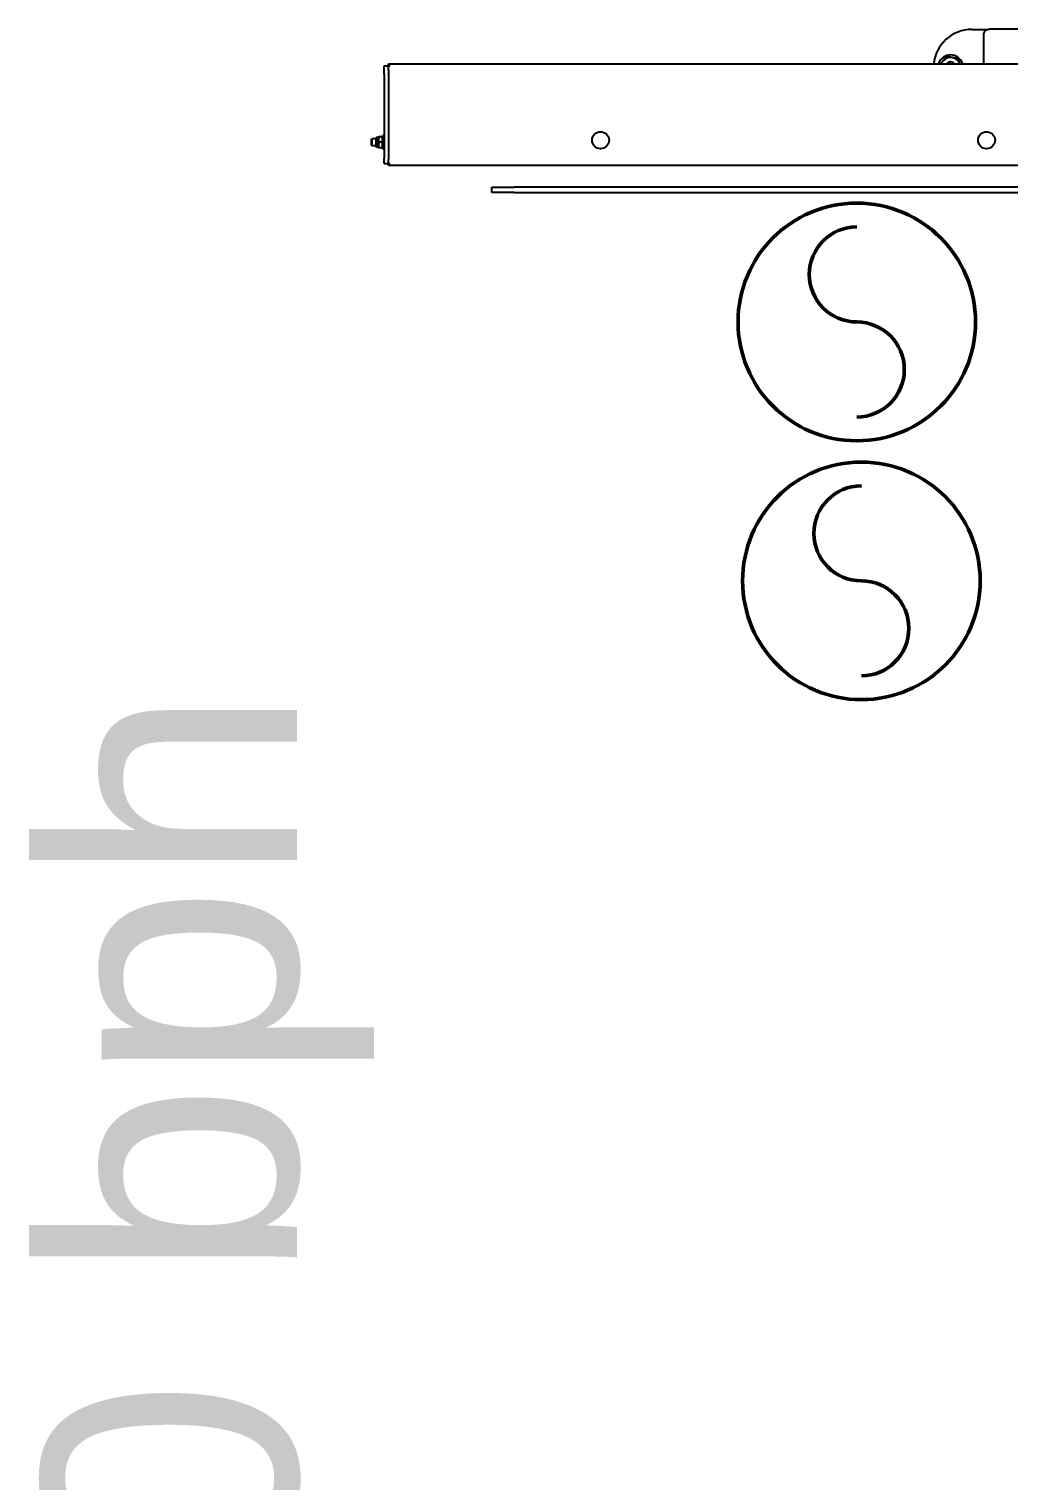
# Model space of a CAD drawing. Extents: x -3873 to 164127, y 7129 to 96529.
# Drawn here: x 52440 to 53595, y 49378 to 51089 of the extents above; entities that cross this region are included whole.
import ezdxf

# ---------------------------------------------------------------- set-up
doc = ezdxf.new("R2010")
doc.units = 0
for name, color, linetype in [('CONSUMPTION', 1, 'CONTINUOUS'), ('KROMEKA', 1, 'CONTINUOUS'), ('TEXT', 3, 'CONTINUOUS')]:
    doc.layers.add(name, color=color, linetype=linetype)
doc.layers.add('LAYOUT Kromeka', color=1, linetype='CONTINUOUS', lineweight=5)
doc.layers.add('Sketch Geometry (ISO)', color=7, linetype='CONTINUOUS', lineweight=25)
doc.layers.get('CONSUMPTION').off()
doc.styles.add('050_100', font='arial.ttf', dxfattribs={"height": 500})

# ---------------------------------------------------------------- blocks, each defined once
blk = doc.blocks.new('Motor')
at = {"layer": 'Sketch Geometry (ISO)', "color": 1, "lineweight": 50, "true_color": 0xff0000}
blk.add_circle((0, 0), 2, dxfattribs=at)
for centre, start, end in [((0.8, 0), 0, 180), ((-0.8, 0), 180, 0)]:
    blk.add_arc(centre, 0.8, start, end, dxfattribs=at)
blk = doc.blocks.new('KD21-ara_yolma-64')
at = {"layer": 'KROMEKA', "color": 0}
for p, q in [((4323, 1510), (4322.5, 1509.5)), ((4330.5, 1509.5), (4322.5, 1509.5)), ((4322.5, 1504.6), (4322.5, 1509.5)), ((4323, 1510), (4330, 1510)), ((4330, 1510), (4330.5, 1509.5)), ((4330.5, 1504.6), (4330.5, 1509.5)), ((4299, -760), (4299, 1490)), ((4299, 1490), (4300.2, 1490)), ((4302.3, 1490), (4300.2, 1490)), ((4301.5, 1495), (4307.5, 1495)), ((4301.5, 1495), (4301.5, 1490)), ((4302.3, 1490), (4306.4, 1490)), ((4411.6, 1490), (4306.4, 1490)), ((4407, 1495), (4307.5, 1495)), ((4318.5, 1496.6), (4334.5, 1496.6)), ((4318.5, 1495), (4318.5, 1496.6)), ((4320.7, 1502.1), (4320, 1501.7)), ((4320, 1501.1), (4320, 1501.7)), ((4320, 1497.6), (4320, 1501.1)), ((4320.7, 1496.6), (4320, 1497)), ((4320.7, 1504.6), (4332.3, 1504.6)), ((4320.7, 1502.1), (4320.7, 1504.6)), ((4320.7, 1502.1), (4332.3, 1502.1)), ((4326.5, 1497.6), (4326.5, 1501.1)), ((4332.3, 1502.1), (4332.3, 1504.6)), ((4332.3, 1502.1), (4333, 1501.7)), ((4332.3, 1496.6), (4333, 1497)), ((4333, 1501.7), (4333, 1501.1)), ((4333, 1497.6), (4333, 1501.1)), ((4334.5, 1495), (4334.5, 1496.6)), ((4407, 1495), (4416.5, 1495)), ((4411.6, 1490), (4415.7, 1490)), ((4415.7, 1490), (4417.8, 1490)), ((4416.5, 1495), (4416.5, 1490)), ((4417.8, 1490), (4419, 1490)), ((4419, 1490), (4419, -760)), ((4267.5, 1341.7), (4267.5, 1368.3)), ((4267.5, 1368.3), (4273.5, 1368.3)), ((4273.5, 1368.3), (4273.5, 1341.7)), ((4267.5, 1341.7), (4267.5, 636)), ((4273.5, 634.5), (4273.5, 1341.7)), ((4419, 788.2), (4453.6, 788.2)), ((4459.5, 802.4), (4459.5, 783.9)), ((4460, 597.9), (4460, 781.4))]:
    blk.add_line(p, q, dxfattribs=at)
for centre in [(4329, 1240), (4329, 785)]:
    blk.add_circle(centre, 10, dxfattribs=at)
for centre, radius, start, end in [((4414.5, 802.4), 45, 0, 84.2367), ((4414.5, 827.4), 15, 287.5331, 72.4669), ((4414.5, 827.4), 12, 47.23, 67.8786), ((4414.5, 827.4), 6.77, 311.8491, 48.1509), ((4414.5, 827.4), 12, 292.1214, 347.23), ((4414.5, 827.4), 12, 347.23, 47.23)]:
    blk.add_arc(centre, radius, start, end, dxfattribs=at)
for points, knots in [([(4302.3, 1490), (4302.3, 1489.9), (4302.3, 1489.9), (4302.3, 1489.7), (4302.3, 1489.7), (4302.2, 1489.6), (4302.2, 1489.5), (4302, 1489.4), (4301.9, 1489.3), (4301.7, 1489.1), (4301.6, 1489.1), (4301.4, 1489), (4301.3, 1489), (4301, 1489), (4300.9, 1489), (4300.7, 1489.1), (4300.5, 1489.2), (4300.4, 1489.4), (4300.3, 1489.5), (4300.3, 1489.6), (4300.3, 1489.7), (4300.2, 1489.8), (4300.2, 1489.8), (4300.2, 1489.9), (4300.2, 1490), (4300.2, 1490)], [0, 0, 0, 0, 0.0158099, 0.0158099, 0.0263793, 0.0263793, 0.0394497, 0.0394497, 0.0602505, 0.0602505, 0.084581, 0.084581, 0.1061004, 0.1061004, 0.1288517, 0.1288517, 0.1615166, 0.1615166, 0.180803, 0.180803, 0.1920874, 0.1920874, 0.198629, 0.198629, 0.2054737, 0.2054737, 0.2054737, 0.2054737]), ([(4417.8, 1490), (4417.8, 1489.9), (4417.8, 1489.9), (4417.8, 1489.7), (4417.7, 1489.7), (4417.7, 1489.6), (4417.7, 1489.5), (4417.6, 1489.3), (4417.5, 1489.3), (4417.4, 1489.1), (4417.2, 1489.1), (4416.9, 1489), (4416.7, 1489), (4416.4, 1489.1), (4416.3, 1489.1), (4416.1, 1489.3), (4416, 1489.4), (4415.8, 1489.5), (4415.8, 1489.6), (4415.7, 1489.7), (4415.7, 1489.8), (4415.7, 1489.9), (4415.7, 1490), (4415.7, 1490)], [0, 0, 0, 0, 0.0158099, 0.0158099, 0.0263793, 0.0263793, 0.0394497, 0.0394497, 0.0616423, 0.0616423, 0.0927936, 0.0927936, 0.1321401, 0.1321401, 0.1550663, 0.1550663, 0.1802476, 0.1802476, 0.1967382, 0.1967382, 0.2069256, 0.2069256, 0.2216537, 0.2216537, 0.2216537, 0.2216537]), ([(4453.6, 788.2), (4455, 788.2), (4456.2, 787.7), (4457.6, 786.7), (4457.9, 786.4), (4459.3, 784.8), (4460, 783.1), (4460, 781.4)], [0, 0, 0, 0, 0.375, 0.375, 0.5, 0.5, 1, 1, 1, 1])]:
    blk.add_open_spline(points, degree=3, knots=knots, dxfattribs=at)
for points, weights in [([(4326.5, 1501.1), (4323.3, 1502.2), (4320, 1501.1)], [1, 1.15470053838, 1]), ([(4320, 1497.6), (4323.3, 1496.5), (4326.5, 1497.6)], [1, 1.15470053838, 1]), ([(4333, 1501.1), (4329.8, 1502.2), (4326.5, 1501.1)], [1, 1.15470053838, 1]), ([(4326.5, 1497.6), (4329.8, 1496.5), (4333, 1497.6)], [1, 1.15470053838, 1]), ([(4422.6, 836.2), (4420.9, 837.8), (4419, 839.6)], [1, 1.02776510368, 1.01490820556]), ([(4427.7, 831.5), (4425, 834), (4422.6, 836.2)], [1, 1.0379548495, 1]), ([(4424.7, 818), (4425.5, 821.6), (4426.2, 824.8)], [1, 1.0379548495, 1]), ([(4426.2, 824.8), (4426.9, 827.9), (4427.7, 831.5)], [1, 1.0379548495, 1]), ([(4419, 816.2), (4421.6, 817.1), (4424.7, 818)], [1.00977749249, 1.03219071436, 1])]:
    blk.add_rational_spline(points, weights, degree=2, dxfattribs=at)
at = {"layer": 'CONSUMPTION', "xscale": 70, "yscale": 70, "zscale": 70}
for p in [(3809.7, 932.5), (4114.8, 937.9)]:
    blk.add_blockref('Motor', p, dxfattribs=at)

msp = doc.modelspace()

# ---------------------------------------------------------------- block references
at = {"layer": 'LAYOUT Kromeka', "ltscale": 20, "rotation": 89.99999999999999}
msp.add_blockref('KD21-ara_yolma-64', (54353.5, 46629.4), dxfattribs=at)

# ---------------------------------------------------------------- texts
at = {"layer": 'TEXT', "color": 1, "linetype": 'Continuous', "insert": (52455.8, 42155.4), "char_height": 300, "attachment_point": 1, "rotation": 90, "style": '050_100'}
msp.add_mtext_dynamic_manual_height_columns('SCALDING TIME: 109 seconds @5000 bph ', width=15274.475, gutter_width=2500, heights=[0], dxfattribs=at)

doc.saveas('drawing.dxf')
